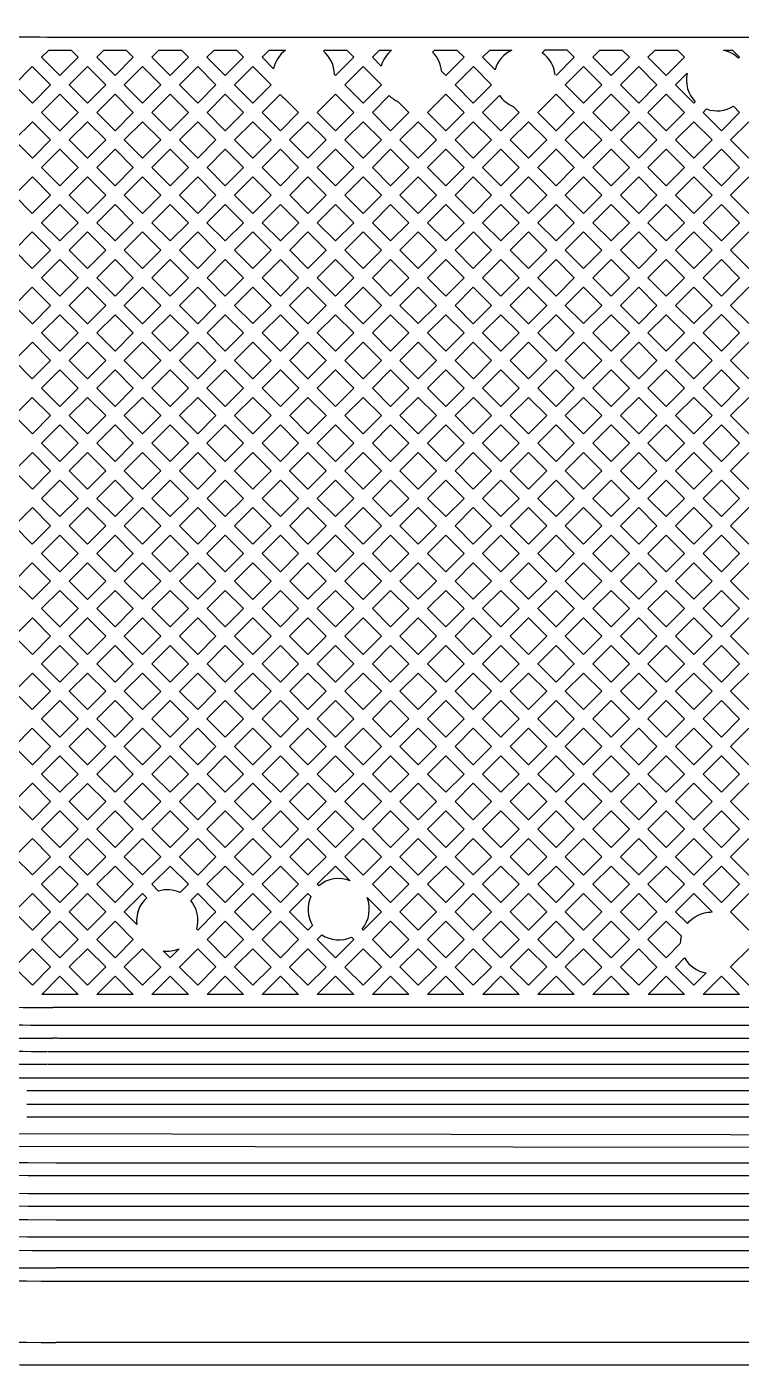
# Model space of a CAD drawing. Extents: x 3103 to 3424, y -52 to 175.
# Drawn here: x 3167.54 to 3171.69, y 34.21 to 41.97 of the extents above; entities that cross this region are included whole.
import ezdxf

# ---------------------------------------------------------------- set-up
doc = ezdxf.new("R2010")
doc.units = 0
doc.layers.add('gbr-dxf_layer0', color=7, linetype='Continuous')

msp = doc.modelspace()

# ---------------------------------------------------------------- linework, layer by layer
at = {"layer": 'gbr-dxf_layer0'}
for p, q in [((3168.9762, 41.7311), (3168.9093, 41.7981)), ((3169.6003, 41.7463), (3169.5486, 41.7981)), ((3171.3069, 41.6382), (3171.3752, 41.7065)), ((3168.1832, 36.7695), (3168.1099, 36.8428)), ((3167.842, 36.3636), (3167.6315, 36.3643)), ((3168.1618, 36.3636), (3167.9505, 36.3636)), ((3168.4813, 36.3636), (3168.2703, 36.3636)), ((3168.8011, 36.3636), (3168.5899, 36.3636)), ((3169.1206, 36.3636), (3168.9096, 36.3636)), ((3169.4404, 36.3636), (3169.2294, 36.3636)), ((3169.7602, 36.3636), (3169.549, 36.3636)), ((3170.0797, 36.3636), (3169.8687, 36.3636)), ((3170.3995, 36.3636), (3170.1885, 36.3636)), ((3170.7193, 36.3636), (3170.5081, 36.3636)), ((3171.0389, 36.3636), (3170.8278, 36.3636)), ((3171.3586, 36.3636), (3171.1476, 36.3636)), ((3171.6784, 36.3636), (3171.4672, 36.3636)), ((3172.2119, 36.1093), (3167.728, 36.1093)), ((3167.6689, 36.0331), (3173.0234, 36.0331)), ((3173.0234, 35.9569), (3167.6647, 35.9569)), ((3173.2139, 35.8045), (3167.5444, 35.8045)), ((3173.2141, 35.6521), (3167.5443, 35.6521)), ((3173.2456, 35.4741), (3166.7638, 35.4822))]:
    msp.add_line(p, q, dxfattribs=at)
at = {"layer": 'gbr-dxf_layer0', "linetype": 'Continuous'}
for points in [[(3167.6651, 41.9155), (3167.7482, 41.9153), (3173.2145, 41.9153), (3173.3128, 41.9155)], [(3168.9093, 41.7981), (3168.9503, 41.8391), (3169.044, 41.8391)], [(3169.5486, 41.7981), (3169.5896, 41.8391), (3169.6596, 41.8391)], [(3170.1881, 41.7981), (3170.2292, 41.8391), (3170.3573, 41.8391)], [(3170.6137, 41.692), (3170.7197, 41.7981), (3170.6787, 41.8391), (3170.5487, 41.8391), (3170.5335, 41.8239)], [(3169.2289, 37.0026), (3169.3348, 37.1085), (3169.4206, 37.0227)], [(3169.5179, 36.9254), (3169.6007, 36.8426), (3169.4948, 36.7368), (3169.4887, 36.7429)], [(3171.5176, 36.8413), (3171.5189, 36.8426), (3171.4129, 36.9487), (3171.307, 36.8428)], [(3171.1471, 36.6829), (3171.2531, 36.5769), (3171.3366, 36.6603)], [(3168.428, 36.6291), (3168.3758, 36.5769), (3168.3358, 36.6169)], [(3167.6315, 36.3643), (3167.7364, 36.4692), (3167.842, 36.3636)], [(3167.9505, 36.3636), (3168.0562, 36.4692), (3168.1618, 36.3636)], [(3168.2703, 36.3636), (3168.3758, 36.4691), (3168.4813, 36.3636)], [(3168.5899, 36.3636), (3168.6955, 36.4692), (3168.8011, 36.3636)], [(3168.9096, 36.3636), (3169.0151, 36.4691), (3169.1206, 36.3636)], [(3169.2294, 36.3636), (3169.3349, 36.4691), (3169.4404, 36.3636)], [(3169.549, 36.3636), (3169.6546, 36.4692), (3169.7602, 36.3636)], [(3169.8687, 36.3636), (3169.9742, 36.4691), (3170.0797, 36.3636)], [(3170.1885, 36.3636), (3170.294, 36.4691), (3170.3995, 36.3636)], [(3170.5081, 36.3636), (3170.6137, 36.4692), (3170.7193, 36.3636)], [(3170.8278, 36.3636), (3170.9333, 36.4691), (3171.0389, 36.3636)], [(3171.1476, 36.3636), (3171.2531, 36.4691), (3171.3586, 36.3636)], [(3171.4672, 36.3636), (3171.5728, 36.4692), (3171.6784, 36.3636)]]:
    msp.add_lwpolyline(points, dxfattribs=at)
for points in [[(3167.6304, 41.7981), (3167.6716, 41.8393), (3167.8014, 41.8391), (3167.8424, 41.7981), (3167.7364, 41.692)], [(3167.9501, 41.7981), (3167.9912, 41.8391), (3168.1212, 41.8391), (3168.1622, 41.7981), (3168.0562, 41.692)], [(3168.2699, 41.7981), (3168.311, 41.8391), (3168.4407, 41.8391), (3168.4817, 41.7981), (3168.3758, 41.6922)], [(3168.5895, 41.7981), (3168.6305, 41.8391), (3168.7605, 41.8391), (3168.8015, 41.7981), (3168.6955, 41.692)], [(3170.8275, 41.7981), (3170.8685, 41.8391), (3170.9982, 41.8391), (3171.0394, 41.7979), (3170.9335, 41.692)], [(3171.1471, 41.7979), (3171.1883, 41.8391), (3171.318, 41.8391), (3171.359, 41.7981), (3171.253, 41.692)], [(3167.4706, 41.6383), (3167.5765, 41.7442), (3167.6825, 41.6382), (3167.5766, 41.5323)], [(3167.7903, 41.6382), (3167.8963, 41.7442), (3168.0023, 41.6382), (3167.8963, 41.5322)], [(3168.11, 41.6382), (3168.2161, 41.7442), (3168.3219, 41.6383), (3168.2159, 41.5323)], [(3168.4297, 41.6383), (3168.5356, 41.7442), (3168.6416, 41.6382), (3168.5357, 41.5323)], [(3168.7494, 41.6382), (3168.8554, 41.7442), (3168.9614, 41.6382), (3168.8554, 41.5322)], [(3169.3888, 41.6383), (3169.4947, 41.7442), (3169.6007, 41.6382), (3169.4948, 41.5323)], [(3170.0282, 41.6382), (3170.1343, 41.7442), (3170.2401, 41.6383), (3170.1341, 41.5323)], [(3170.6676, 41.6382), (3170.7736, 41.7442), (3170.8796, 41.6382), (3170.7736, 41.5322)], [(3170.9873, 41.6382), (3171.0932, 41.7441), (3171.1991, 41.6382), (3171.0932, 41.5323)], [(3167.6305, 41.4784), (3167.7364, 41.5843), (3167.8424, 41.4783), (3167.7365, 41.3724)], [(3167.9501, 41.4783), (3168.0562, 41.5843), (3168.162, 41.4784), (3168.056, 41.3724)], [(3168.2698, 41.4784), (3168.3758, 41.5844), (3168.4818, 41.4784), (3168.3758, 41.3724)], [(3168.5896, 41.4784), (3168.6955, 41.5843), (3168.8015, 41.4783), (3168.6956, 41.3724)], [(3169.2289, 41.4784), (3169.3349, 41.5844), (3169.4409, 41.4784), (3169.3349, 41.3724)], [(3169.8684, 41.4783), (3169.9744, 41.5843), (3170.0803, 41.4784), (3169.9742, 41.3724)], [(3170.5078, 41.4784), (3170.6137, 41.5843), (3170.7197, 41.4783), (3170.6138, 41.3724)], [(3170.8275, 41.4783), (3170.9335, 41.5843), (3171.0394, 41.4784), (3170.9333, 41.3724)], [(3171.1471, 41.4784), (3171.253, 41.5843), (3171.359, 41.4783), (3171.2531, 41.3724)], [(3167.4706, 41.3185), (3167.5766, 41.4245), (3167.6826, 41.3185), (3167.5766, 41.2125)], [(3167.7904, 41.3185), (3167.8963, 41.4244), (3168.0022, 41.3185), (3167.8963, 41.2126)], [(3168.1099, 41.3185), (3168.2159, 41.4245), (3168.3219, 41.3185), (3168.2159, 41.2125)], [(3168.4297, 41.3185), (3168.5357, 41.4245), (3168.6417, 41.3185), (3168.5357, 41.2125)], [(3168.7495, 41.3185), (3168.8554, 41.4244), (3168.9613, 41.3185), (3168.8554, 41.2126)], [(3169.069, 41.3185), (3169.175, 41.4245), (3169.281, 41.3185), (3169.175, 41.2125)], [(3169.3888, 41.3185), (3169.4948, 41.4245), (3169.6008, 41.3185), (3169.4948, 41.2125)], [(3169.7086, 41.3185), (3169.8145, 41.4244), (3169.9204, 41.3185), (3169.8145, 41.2126)], [(3170.0281, 41.3185), (3170.1341, 41.4245), (3170.2401, 41.3185), (3170.1341, 41.2125)], [(3170.3479, 41.3185), (3170.4539, 41.4245), (3170.5599, 41.3185), (3170.4539, 41.2125)], [(3170.6677, 41.3185), (3170.7736, 41.4244), (3170.8795, 41.3185), (3170.7736, 41.2126)], [(3170.9872, 41.3185), (3171.0932, 41.4245), (3171.1992, 41.3185), (3171.0932, 41.2125)], [(3171.307, 41.3185), (3171.4129, 41.4244), (3171.5189, 41.3184), (3171.413, 41.2125)], [(3171.6267, 41.3184), (3171.7327, 41.4244), (3171.8386, 41.3185), (3171.7326, 41.2125)], [(3167.6305, 41.1586), (3167.7365, 41.2646), (3167.8424, 41.1587), (3167.7364, 41.0527)], [(3167.9501, 41.1587), (3168.056, 41.2646), (3168.162, 41.1586), (3168.0562, 41.0527)], [(3168.2698, 41.1586), (3168.3758, 41.2646), (3168.4818, 41.1586), (3168.3758, 41.0526)], [(3168.5896, 41.1586), (3168.6956, 41.2646), (3168.8015, 41.1587), (3168.6955, 41.0527)], [(3168.9092, 41.1587), (3169.0151, 41.2646), (3169.1212, 41.1586), (3169.0153, 41.0527)], [(3169.2289, 41.1586), (3169.3349, 41.2646), (3169.4409, 41.1586), (3169.3349, 41.0526)], [(3169.5487, 41.1586), (3169.6547, 41.2646), (3169.7606, 41.1587), (3169.6546, 41.0527)], [(3169.8684, 41.1587), (3169.9742, 41.2646), (3170.0803, 41.1586), (3169.9744, 41.0527)], [(3170.188, 41.1586), (3170.294, 41.2646), (3170.4, 41.1586), (3170.294, 41.0526)], [(3170.5078, 41.1586), (3170.6138, 41.2646), (3170.7197, 41.1587), (3170.6137, 41.0527)], [(3170.8275, 41.1587), (3170.9333, 41.2646), (3171.0394, 41.1586), (3170.9335, 41.0527)], [(3171.1471, 41.1586), (3171.2531, 41.2646), (3171.3591, 41.1586), (3171.2531, 41.0526)], [(3171.4669, 41.1586), (3171.5728, 41.2645), (3171.6787, 41.1586), (3171.5728, 41.0527)], [(3167.4706, 40.9987), (3167.5766, 41.1047), (3167.6825, 40.9989), (3167.5765, 40.8928)], [(3167.7903, 40.9989), (3167.8963, 41.1049), (3168.0023, 40.9988), (3167.8963, 40.8928)], [(3168.11, 40.9988), (3168.2159, 41.1047), (3168.3219, 40.9987), (3168.2161, 40.8928)], [(3168.4297, 40.9987), (3168.5357, 41.1047), (3168.6416, 40.9988), (3168.5356, 40.8928)], [(3168.7494, 40.9988), (3168.8554, 41.1049), (3168.9614, 40.9988), (3168.8554, 40.8928)], [(3169.0691, 40.9988), (3169.175, 41.1047), (3169.281, 40.9987), (3169.1752, 40.8928)], [(3169.3888, 40.9987), (3169.4948, 41.1047), (3169.6007, 40.9989), (3169.4947, 40.8928)], [(3169.7085, 40.9988), (3169.8145, 41.1049), (3169.9205, 40.9988), (3169.8145, 40.8928)], [(3170.0282, 40.9988), (3170.1341, 41.1047), (3170.2401, 40.9987), (3170.1343, 40.8928)], [(3170.3479, 40.9987), (3170.4539, 41.1047), (3170.5598, 40.9988), (3170.4538, 40.8928)], [(3170.6676, 40.9988), (3170.7736, 41.1049), (3170.8796, 40.9989), (3170.7736, 40.8928)], [(3170.9874, 40.9989), (3171.0932, 41.1047), (3171.1992, 40.9987), (3171.0934, 40.8928)], [(3171.307, 40.9987), (3171.413, 41.1047), (3171.5189, 40.9988), (3171.4129, 40.8928)], [(3171.6267, 40.9988), (3171.7326, 41.1047), (3171.8386, 40.9987), (3171.7327, 40.8928)], [(3167.6304, 40.839), (3167.7364, 40.945), (3167.8424, 40.839), (3167.7364, 40.7329)], [(3167.9501, 40.839), (3168.0562, 40.945), (3168.1622, 40.839), (3168.0562, 40.7329)], [(3168.2699, 40.839), (3168.3758, 40.9448), (3168.4817, 40.839), (3168.3758, 40.7331)], [(3168.5895, 40.839), (3168.6955, 40.945), (3168.8015, 40.839), (3168.6955, 40.7329)], [(3168.9092, 40.839), (3169.0153, 40.945), (3169.1213, 40.839), (3169.0153, 40.7329)], [(3169.229, 40.839), (3169.3349, 40.9448), (3169.4408, 40.839), (3169.3349, 40.7331)], [(3169.5486, 40.839), (3169.6546, 40.945), (3169.7606, 40.839), (3169.6546, 40.7329)], [(3169.8684, 40.839), (3169.9744, 40.945), (3170.0804, 40.839), (3169.9744, 40.7329)], [(3170.1881, 40.839), (3170.294, 40.9448), (3170.3999, 40.839), (3170.294, 40.7331)], [(3170.5077, 40.839), (3170.6137, 40.945), (3170.7197, 40.839), (3170.6137, 40.7329)], [(3170.8275, 40.839), (3170.9335, 40.945), (3171.0395, 40.839), (3170.9335, 40.7329)], [(3171.1472, 40.839), (3171.2531, 40.9448), (3171.359, 40.839), (3171.2531, 40.7331)], [(3171.4668, 40.839), (3171.5728, 40.945), (3171.6788, 40.839), (3171.5728, 40.7329)], [(3167.4705, 40.6791), (3167.5765, 40.7851), (3167.6825, 40.6791), (3167.5765, 40.5731)], [(3167.7903, 40.6791), (3167.8963, 40.7851), (3168.0023, 40.6791), (3167.8963, 40.5731)], [(3168.11, 40.6791), (3168.2161, 40.7851), (3168.3219, 40.6792), (3168.2159, 40.5732)], [(3168.4297, 40.6792), (3168.5356, 40.7851), (3168.6416, 40.6791), (3168.5357, 40.5732)], [(3168.7494, 40.6791), (3168.8554, 40.7851), (3168.9614, 40.6791), (3168.8554, 40.573)], [(3169.0691, 40.6791), (3169.1752, 40.7851), (3169.281, 40.6792), (3169.175, 40.5732)], [(3169.3888, 40.6792), (3169.4947, 40.7851), (3169.6007, 40.6791), (3169.4948, 40.5732)], [(3169.7085, 40.6791), (3169.8145, 40.7851), (3169.9205, 40.6791), (3169.8145, 40.5731)], [(3170.0282, 40.6791), (3170.1343, 40.7851), (3170.2401, 40.6792), (3170.1341, 40.5732)], [(3170.3479, 40.6792), (3170.4538, 40.7851), (3170.5598, 40.6791), (3170.4539, 40.5732)], [(3170.6676, 40.6791), (3170.7736, 40.7851), (3170.8796, 40.6791), (3170.7736, 40.5731)], [(3170.9874, 40.6791), (3171.0934, 40.7851), (3171.1993, 40.6792), (3171.0932, 40.5732)], [(3171.307, 40.6792), (3171.4129, 40.7851), (3171.5189, 40.6791), (3171.413, 40.5732)], [(3171.6267, 40.6791), (3171.7327, 40.7851), (3171.8386, 40.6792), (3171.7326, 40.5732)], [(3167.6304, 40.5192), (3167.7364, 40.6252), (3167.8424, 40.5192), (3167.7364, 40.4132)], [(3167.9501, 40.5192), (3168.0562, 40.6252), (3168.162, 40.5193), (3168.056, 40.4133)], [(3168.2698, 40.5193), (3168.3758, 40.6253), (3168.4818, 40.5193), (3168.3758, 40.4133)], [(3168.5896, 40.5193), (3168.6955, 40.6252), (3168.8015, 40.5192), (3168.6956, 40.4133)], [(3168.9092, 40.5192), (3169.0153, 40.6252), (3169.1212, 40.5193), (3169.0151, 40.4133)], [(3169.2289, 40.5193), (3169.3349, 40.6253), (3169.4409, 40.5193), (3169.3349, 40.4133)], [(3169.5487, 40.5193), (3169.6546, 40.6252), (3169.7606, 40.5192), (3169.6547, 40.4133)], [(3169.8684, 40.5192), (3169.9744, 40.6252), (3170.0803, 40.5193), (3169.9742, 40.4133)], [(3170.188, 40.5193), (3170.294, 40.6253), (3170.4, 40.5193), (3170.294, 40.4133)], [(3170.5078, 40.5193), (3170.6137, 40.6252), (3170.7197, 40.5192), (3170.6138, 40.4133)], [(3170.8275, 40.5192), (3170.9335, 40.6252), (3171.0394, 40.5193), (3170.9333, 40.4133)], [(3171.1471, 40.5193), (3171.2531, 40.6253), (3171.3591, 40.5193), (3171.2531, 40.4133)], [(3171.4669, 40.5193), (3171.5728, 40.6252), (3171.6787, 40.5193), (3171.5728, 40.4134)], [(3167.4706, 40.3594), (3167.5765, 40.4653), (3167.6825, 40.3593), (3167.5766, 40.2534)], [(3167.7903, 40.3593), (3167.8963, 40.4653), (3168.0022, 40.3594), (3167.8962, 40.2534)], [(3168.1099, 40.3594), (3168.2159, 40.4654), (3168.3219, 40.3594), (3168.2159, 40.2534)], [(3168.4297, 40.3594), (3168.5357, 40.4654), (3168.6417, 40.3594), (3168.5357, 40.2534)], [(3168.7495, 40.3594), (3168.8554, 40.4653), (3168.9613, 40.3594), (3168.8554, 40.2535)], [(3169.069, 40.3594), (3169.175, 40.4654), (3169.281, 40.3594), (3169.175, 40.2534)], [(3169.3888, 40.3594), (3169.4948, 40.4654), (3169.6008, 40.3594), (3169.4948, 40.2534)], [(3169.7086, 40.3594), (3169.8145, 40.4653), (3169.9204, 40.3594), (3169.8145, 40.2535)], [(3170.0281, 40.3594), (3170.1341, 40.4654), (3170.2401, 40.3594), (3170.1341, 40.2534)], [(3170.3479, 40.3594), (3170.4539, 40.4654), (3170.5599, 40.3594), (3170.4539, 40.2534)], [(3170.6677, 40.3594), (3170.7736, 40.4653), (3170.8795, 40.3594), (3170.7736, 40.2535)], [(3170.9872, 40.3594), (3171.0932, 40.4654), (3171.1992, 40.3594), (3171.0932, 40.2534)], [(3171.307, 40.3594), (3171.413, 40.4654), (3171.5189, 40.3595), (3171.4129, 40.2535)], [(3171.6267, 40.3595), (3171.7326, 40.4654), (3171.8386, 40.3594), (3171.7327, 40.2535)], [(3167.6305, 40.1995), (3167.7364, 40.3054), (3167.8423, 40.1995), (3167.7364, 40.0936)], [(3167.9501, 40.1996), (3168.056, 40.3055), (3168.162, 40.1995), (3168.0561, 40.0935)], [(3168.2698, 40.1995), (3168.3758, 40.3055), (3168.4818, 40.1995), (3168.3758, 40.0935)], [(3168.5896, 40.1995), (3168.6956, 40.3055), (3168.8015, 40.1996), (3168.6955, 40.0936)], [(3168.9092, 40.1996), (3169.0151, 40.3055), (3169.1212, 40.1995), (3169.0153, 40.0936)], [(3169.2289, 40.1995), (3169.3349, 40.3055), (3169.4409, 40.1995), (3169.3349, 40.0935)], [(3169.5487, 40.1995), (3169.6547, 40.3055), (3169.7606, 40.1996), (3169.6546, 40.0936)], [(3169.8684, 40.1996), (3169.9742, 40.3055), (3170.0803, 40.1995), (3169.9744, 40.0936)], [(3170.188, 40.1995), (3170.294, 40.3055), (3170.4, 40.1995), (3170.294, 40.0935)], [(3170.5078, 40.1995), (3170.6138, 40.3055), (3170.7197, 40.1996), (3170.6137, 40.0936)], [(3170.8275, 40.1996), (3170.9333, 40.3055), (3171.0394, 40.1995), (3170.9335, 40.0936)], [(3171.1471, 40.1995), (3171.2531, 40.3055), (3171.359, 40.1996), (3171.253, 40.0936)], [(3171.4668, 40.1996), (3171.5728, 40.3057), (3171.6788, 40.1996), (3171.5728, 40.0936)], [(3167.4706, 40.0396), (3167.5766, 40.1456), (3167.6825, 40.0397), (3167.5765, 39.9337)], [(3167.7903, 40.0397), (3167.8962, 40.1457), (3168.0022, 40.0397), (3167.8963, 39.9337)], [(3168.11, 40.0397), (3168.2159, 40.1456), (3168.3219, 40.0396), (3168.216, 39.9337)], [(3168.4297, 40.0396), (3168.5357, 40.1456), (3168.6416, 40.0397), (3168.5356, 39.9337)], [(3168.7494, 40.0397), (3168.8554, 40.1458), (3168.9614, 40.0397), (3168.8554, 39.9337)], [(3169.0691, 40.0397), (3169.175, 40.1456), (3169.281, 40.0396), (3169.1752, 39.9337)], [(3169.3888, 40.0396), (3169.4948, 40.1456), (3169.6007, 40.0397), (3169.4947, 39.9337)], [(3169.7085, 40.0397), (3169.8145, 40.1458), (3169.9205, 40.0397), (3169.8145, 39.9337)], [(3170.0282, 40.0397), (3170.1341, 40.1456), (3170.2401, 40.0396), (3170.1343, 39.9337)], [(3170.3479, 40.0396), (3170.4539, 40.1456), (3170.5598, 40.0397), (3170.4538, 39.9337)], [(3170.6676, 40.0397), (3170.7736, 40.1458), (3170.8796, 40.0397), (3170.7736, 39.9337)], [(3170.9873, 40.0397), (3171.0932, 40.1456), (3171.1991, 40.0397), (3171.0932, 39.9339)], [(3171.3069, 40.0397), (3171.4129, 40.1458), (3171.5189, 40.0397), (3171.4129, 39.9337)], [(3171.6267, 40.0397), (3171.7327, 40.1458), (3171.8387, 40.0397), (3171.7327, 39.9337)], [(3167.6304, 39.8799), (3167.7364, 39.9859), (3167.8424, 39.8799), (3167.7364, 39.7738)], [(3167.9501, 39.8799), (3168.0561, 39.9858), (3168.1621, 39.8798), (3168.0562, 39.7738)], [(3168.2699, 39.8798), (3168.3758, 39.9857), (3168.4817, 39.8799), (3168.3757, 39.7739)], [(3168.5895, 39.8799), (3168.6955, 39.9859), (3168.8015, 39.8799), (3168.6955, 39.7738)], [(3168.9092, 39.8799), (3169.0153, 39.9859), (3169.1213, 39.8799), (3169.0153, 39.7738)], [(3169.229, 39.8799), (3169.3349, 39.9857), (3169.4408, 39.8799), (3169.3349, 39.774)], [(3169.5486, 39.8799), (3169.6546, 39.9859), (3169.7606, 39.8799), (3169.6546, 39.7738)], [(3169.8684, 39.8799), (3169.9744, 39.9859), (3170.0804, 39.8799), (3169.9744, 39.7738)], [(3170.1881, 39.8799), (3170.294, 39.9857), (3170.3999, 39.8799), (3170.294, 39.774)], [(3170.5077, 39.8799), (3170.6137, 39.9859), (3170.7197, 39.8799), (3170.6137, 39.7738)], [(3170.8275, 39.8799), (3170.9335, 39.9859), (3171.0394, 39.88), (3170.9333, 39.774)], [(3171.1471, 39.88), (3171.253, 39.9859), (3171.359, 39.8799), (3171.2531, 39.774)], [(3171.4668, 39.8799), (3171.5728, 39.9859), (3171.6788, 39.8799), (3171.5728, 39.7738)], [(3167.4706, 39.7201), (3167.5765, 39.826), (3167.6825, 39.72), (3167.5766, 39.6141)], [(3167.7903, 39.72), (3167.8963, 39.826), (3168.0023, 39.72), (3167.8963, 39.6139)], [(3168.11, 39.72), (3168.216, 39.8259), (3168.3219, 39.72), (3168.2159, 39.6141)], [(3168.4296, 39.72), (3168.5356, 39.826), (3168.6416, 39.72), (3168.5356, 39.614)], [(3168.7494, 39.72), (3168.8554, 39.826), (3168.9614, 39.72), (3168.8554, 39.6139)], [(3169.0691, 39.72), (3169.1752, 39.826), (3169.281, 39.7201), (3169.175, 39.6141)], [(3169.3888, 39.7201), (3169.4947, 39.826), (3169.6007, 39.72), (3169.4948, 39.6141)], [(3169.7085, 39.72), (3169.8145, 39.826), (3169.9205, 39.72), (3169.8145, 39.6139)], [(3170.0282, 39.72), (3170.1343, 39.826), (3170.2401, 39.7201), (3170.1341, 39.6141)], [(3170.3479, 39.7201), (3170.4538, 39.826), (3170.5598, 39.72), (3170.4539, 39.6141)], [(3170.6676, 39.72), (3170.7736, 39.826), (3170.8795, 39.7201), (3170.7735, 39.6141)], [(3170.9872, 39.7201), (3171.0932, 39.8261), (3171.1992, 39.7201), (3171.0932, 39.6141)], [(3171.307, 39.7201), (3171.4129, 39.826), (3171.5189, 39.72), (3171.413, 39.6141)], [(3171.6267, 39.72), (3171.7327, 39.826), (3171.8386, 39.72), (3171.7326, 39.614)], [(3167.6305, 39.5602), (3167.7364, 39.6661), (3167.8424, 39.5601), (3167.7365, 39.4542)], [(3167.9501, 39.5601), (3168.0562, 39.6661), (3168.162, 39.5602), (3168.056, 39.4542)], [(3168.2698, 39.5602), (3168.3757, 39.6661), (3168.4818, 39.5601), (3168.3758, 39.4542)], [(3168.5895, 39.5601), (3168.6955, 39.6661), (3168.8015, 39.5601), (3168.6955, 39.4541)], [(3168.9092, 39.5601), (3169.0153, 39.6661), (3169.1212, 39.5602), (3169.0151, 39.4542)], [(3169.2289, 39.5602), (3169.3349, 39.6662), (3169.4409, 39.5602), (3169.3349, 39.4542)], [(3169.5487, 39.5602), (3169.6546, 39.6661), (3169.7606, 39.5601), (3169.6547, 39.4542)], [(3169.8684, 39.5601), (3169.9744, 39.6661), (3170.0803, 39.5602), (3169.9742, 39.4542)], [(3170.188, 39.5602), (3170.294, 39.6662), (3170.4, 39.5602), (3170.294, 39.4542)], [(3170.5078, 39.5602), (3170.6137, 39.6661), (3170.7196, 39.5602), (3170.6137, 39.4543)], [(3170.8273, 39.5602), (3170.9333, 39.6662), (3171.0394, 39.5602), (3170.9333, 39.4542)], [(3171.1471, 39.5602), (3171.2531, 39.6662), (3171.3591, 39.5602), (3171.2531, 39.4542)], [(3171.4669, 39.5602), (3171.5728, 39.6661), (3171.6787, 39.5601), (3171.5729, 39.4542)], [(3167.4706, 39.4003), (3167.5766, 39.5063), (3167.6826, 39.4003), (3167.5766, 39.2943)], [(3167.7904, 39.4003), (3167.8963, 39.5062), (3168.0022, 39.4003), (3167.8963, 39.2944)], [(3168.1099, 39.4003), (3168.2159, 39.5063), (3168.3219, 39.4003), (3168.2159, 39.2943)], [(3168.4297, 39.4003), (3168.5356, 39.5062), (3168.6417, 39.4002), (3168.5357, 39.2943)], [(3168.7494, 39.4002), (3168.8554, 39.5062), (3168.9613, 39.4003), (3168.8553, 39.2943)], [(3169.069, 39.4003), (3169.175, 39.5063), (3169.281, 39.4003), (3169.175, 39.2943)], [(3169.3888, 39.4003), (3169.4948, 39.5063), (3169.6008, 39.4003), (3169.4948, 39.2943)], [(3169.7086, 39.4003), (3169.8145, 39.5062), (3169.9204, 39.4003), (3169.8145, 39.2944)], [(3170.0281, 39.4003), (3170.1341, 39.5063), (3170.2401, 39.4003), (3170.1341, 39.2943)], [(3170.3479, 39.4003), (3170.4539, 39.5063), (3170.5598, 39.4004), (3170.4538, 39.2944)], [(3170.6676, 39.4004), (3170.7735, 39.5063), (3170.8795, 39.4003), (3170.7736, 39.2944)], [(3170.9872, 39.4003), (3171.0932, 39.5063), (3171.1993, 39.4003), (3171.0932, 39.2943)], [(3171.307, 39.4003), (3171.413, 39.5063), (3171.519, 39.4004), (3171.413, 39.2943)], [(3171.6267, 39.4004), (3171.7326, 39.5062), (3171.8386, 39.4003), (3171.7327, 39.2944)], [(3167.6305, 39.2404), (3167.7365, 39.3464), (3167.8424, 39.2405), (3167.7364, 39.1345)], [(3167.9501, 39.2405), (3168.056, 39.3464), (3168.162, 39.2404), (3168.0562, 39.1345)], [(3168.2698, 39.2404), (3168.3758, 39.3464), (3168.4818, 39.2404), (3168.3758, 39.1344)], [(3168.5896, 39.2404), (3168.6955, 39.3463), (3168.8014, 39.2405), (3168.6955, 39.1345)], [(3168.9092, 39.2405), (3169.0151, 39.3464), (3169.1211, 39.2404), (3169.0152, 39.1345)], [(3169.2289, 39.2404), (3169.3349, 39.3464), (3169.4409, 39.2404), (3169.3349, 39.1344)], [(3169.5487, 39.2404), (3169.6547, 39.3464), (3169.7606, 39.2405), (3169.6546, 39.1345)], [(3169.8684, 39.2405), (3169.9742, 39.3464), (3170.0803, 39.2404), (3169.9744, 39.1345)], [(3170.188, 39.2404), (3170.294, 39.3464), (3170.3999, 39.2405), (3170.2939, 39.1345)], [(3170.5077, 39.2405), (3170.6137, 39.3465), (3170.7197, 39.2405), (3170.6137, 39.1345)], [(3170.8275, 39.2405), (3170.9333, 39.3464), (3171.0394, 39.2404), (3170.9335, 39.1345)], [(3171.1471, 39.2404), (3171.2531, 39.3464), (3171.3591, 39.2405), (3171.2531, 39.1345)], [(3171.4668, 39.2405), (3171.5729, 39.3465), (3171.6788, 39.2405), (3171.5728, 39.1345)], [(3167.4706, 39.0805), (3167.5766, 39.1865), (3167.6825, 39.0806), (3167.5765, 38.9746)], [(3167.7903, 39.0806), (3167.8963, 39.1867), (3168.0023, 39.0806), (3167.8963, 38.9746)], [(3168.11, 39.0806), (3168.2159, 39.1865), (3168.3219, 39.0805), (3168.2161, 38.9746)], [(3168.4297, 39.0805), (3168.5357, 39.1865), (3168.6416, 39.0806), (3168.5356, 38.9746)], [(3168.7494, 39.0806), (3168.8553, 39.1866), (3168.9613, 39.0806), (3168.8554, 38.9746)], [(3169.0691, 39.0806), (3169.175, 39.1865), (3169.281, 39.0805), (3169.1751, 38.9746)], [(3169.3888, 39.0805), (3169.4948, 39.1865), (3169.6007, 39.0806), (3169.4947, 38.9746)], [(3169.7085, 39.0806), (3169.8145, 39.1867), (3169.9205, 39.0806), (3169.8145, 38.9746)], [(3170.0282, 39.0806), (3170.1341, 39.1865), (3170.24, 39.0806), (3170.1341, 38.9748)], [(3170.3478, 39.0806), (3170.4538, 39.1867), (3170.5598, 39.0806), (3170.4538, 38.9746)], [(3170.6676, 39.0806), (3170.7736, 39.1867), (3170.8796, 39.0806), (3170.7736, 38.9746)], [(3170.9874, 39.0806), (3171.0932, 39.1865), (3171.1992, 39.0806), (3171.0933, 38.9747)], [(3171.3069, 39.0806), (3171.413, 39.1866), (3171.5189, 39.0806), (3171.4129, 38.9746)], [(3171.6267, 39.0806), (3171.7327, 39.1867), (3171.8387, 39.0806), (3171.7327, 38.9746)], [(3167.6304, 38.9207), (3167.7364, 39.0268), (3167.8424, 38.9207), (3167.7364, 38.8147)], [(3167.9501, 38.9207), (3168.0562, 39.0268), (3168.1622, 38.9207), (3168.0562, 38.8147)], [(3168.2699, 38.9207), (3168.3758, 39.0266), (3168.4817, 38.9207), (3168.3758, 38.8149)], [(3168.5895, 38.9207), (3168.6955, 39.0268), (3168.8015, 38.9207), (3168.6955, 38.8147)], [(3168.9092, 38.9207), (3169.0152, 39.0267), (3169.1212, 38.9207), (3169.0153, 38.8147)], [(3169.229, 38.9207), (3169.3349, 39.0266), (3169.4408, 38.9207), (3169.3349, 38.8148)], [(3169.5486, 38.9207), (3169.6546, 39.0268), (3169.7606, 38.9207), (3169.6546, 38.8147)], [(3169.8684, 38.9207), (3169.9744, 39.0268), (3170.0803, 38.9209), (3169.9742, 38.8149)], [(3170.188, 38.9209), (3170.2939, 39.0268), (3170.3999, 38.9207), (3170.294, 38.8149)], [(3170.5077, 38.9207), (3170.6137, 39.0268), (3170.7197, 38.9207), (3170.6137, 38.8147)], [(3170.8275, 38.9207), (3170.9335, 39.0268), (3171.0394, 38.9208), (3170.9334, 38.8148)], [(3171.1472, 38.9208), (3171.2531, 39.0267), (3171.359, 38.9207), (3171.2531, 38.8149)], [(3171.4668, 38.9207), (3171.5728, 39.0268), (3171.6788, 38.9207), (3171.5728, 38.8147)], [(3167.4706, 38.761), (3167.5765, 38.8669), (3167.6825, 38.7609), (3167.5766, 38.655)], [(3167.7903, 38.7609), (3167.8963, 38.8669), (3168.0023, 38.7609), (3167.8963, 38.6548)], [(3168.11, 38.7609), (3168.2161, 38.8669), (3168.3219, 38.761), (3168.2159, 38.655)], [(3168.4297, 38.761), (3168.5356, 38.8669), (3168.6416, 38.7609), (3168.5357, 38.655)], [(3168.7494, 38.7609), (3168.8554, 38.8669), (3168.9614, 38.7609), (3168.8554, 38.6548)], [(3169.0691, 38.7609), (3169.1751, 38.8668), (3169.281, 38.7609), (3169.175, 38.655)], [(3169.3887, 38.7609), (3169.4947, 38.8669), (3169.6007, 38.7609), (3169.4948, 38.6549)], [(3169.7085, 38.7609), (3169.8145, 38.8669), (3169.9204, 38.761), (3169.8143, 38.655)], [(3170.0281, 38.761), (3170.1341, 38.867), (3170.2401, 38.761), (3170.1341, 38.655)], [(3170.3479, 38.761), (3170.4538, 38.8669), (3170.5598, 38.7609), (3170.4539, 38.655)], [(3170.6676, 38.7609), (3170.7736, 38.8669), (3170.8795, 38.7609), (3170.7735, 38.6549)], [(3170.9873, 38.7609), (3171.0933, 38.8669), (3171.1992, 38.761), (3171.0932, 38.655)], [(3171.307, 38.761), (3171.4129, 38.8669), (3171.5189, 38.7609), (3171.413, 38.655)], [(3171.6267, 38.7609), (3171.7327, 38.8669), (3171.8386, 38.7609), (3171.7326, 38.6549)], [(3167.6305, 38.6011), (3167.7364, 38.707), (3167.8424, 38.601), (3167.7365, 38.4951)], [(3167.9501, 38.601), (3168.0562, 38.707), (3168.162, 38.6011), (3168.056, 38.4951)], [(3168.2698, 38.6011), (3168.3758, 38.7071), (3168.4818, 38.6011), (3168.3758, 38.4951)], [(3168.5896, 38.6011), (3168.6955, 38.707), (3168.8015, 38.601), (3168.6956, 38.4951)], [(3168.9092, 38.601), (3169.0153, 38.707), (3169.1212, 38.6011), (3169.0151, 38.4951)], [(3169.2289, 38.6011), (3169.3349, 38.707), (3169.4409, 38.601), (3169.3349, 38.4951)], [(3169.5486, 38.601), (3169.6546, 38.707), (3169.7605, 38.6011), (3169.6545, 38.4952)], [(3169.8682, 38.6011), (3169.9742, 38.7071), (3170.0803, 38.6011), (3169.9742, 38.4951)], [(3170.188, 38.6011), (3170.294, 38.7071), (3170.4, 38.6011), (3170.294, 38.4951)], [(3170.5078, 38.6011), (3170.6137, 38.707), (3170.7196, 38.601), (3170.6137, 38.4952)], [(3170.8274, 38.601), (3170.9334, 38.707), (3171.0394, 38.6011), (3170.9333, 38.4951)], [(3171.1471, 38.6011), (3171.2531, 38.7071), (3171.3591, 38.6011), (3171.2531, 38.4951)], [(3171.4669, 38.6011), (3171.5728, 38.707), (3171.6787, 38.601), (3171.5728, 38.4952)], [(3167.4706, 38.4412), (3167.5766, 38.5472), (3167.6826, 38.4412), (3167.5766, 38.3352)], [(3167.7904, 38.4412), (3167.8963, 38.5471), (3168.0022, 38.4412), (3167.8963, 38.3353)], [(3168.1099, 38.4412), (3168.2159, 38.5472), (3168.3219, 38.4412), (3168.2159, 38.3352)], [(3168.4297, 38.4412), (3168.5357, 38.5472), (3168.6417, 38.4412), (3168.5357, 38.3352)], [(3168.7495, 38.4412), (3168.8554, 38.5471), (3168.9613, 38.4412), (3168.8554, 38.3353)], [(3169.069, 38.4412), (3169.175, 38.5472), (3169.281, 38.4412), (3169.175, 38.3352)], [(3169.3888, 38.4412), (3169.4948, 38.5472), (3169.6007, 38.4413), (3169.4947, 38.3353)], [(3169.7084, 38.4413), (3169.8143, 38.5472), (3169.9204, 38.4412), (3169.8144, 38.3353)], [(3170.0281, 38.4412), (3170.1341, 38.5472), (3170.2401, 38.4412), (3170.1341, 38.3352)], [(3170.3479, 38.4412), (3170.4539, 38.5472), (3170.5599, 38.4413), (3170.4538, 38.3353)], [(3170.6676, 38.4413), (3170.7735, 38.5472), (3170.8795, 38.4412), (3170.7736, 38.3353)], [(3170.9872, 38.4412), (3171.0932, 38.5472), (3171.1992, 38.4412), (3171.0932, 38.3352)], [(3171.307, 38.4412), (3171.413, 38.5472), (3171.519, 38.4413), (3171.4129, 38.3353)], [(3171.6267, 38.4413), (3171.7326, 38.5472), (3171.8386, 38.4412), (3171.7327, 38.3353)], [(3167.6305, 38.2813), (3167.7365, 38.3873), (3167.8424, 38.2814), (3167.7364, 38.1754)], [(3167.9501, 38.2814), (3168.056, 38.3873), (3168.162, 38.2813), (3168.0562, 38.1754)], [(3168.2698, 38.2813), (3168.3758, 38.3873), (3168.4818, 38.2813), (3168.3758, 38.1753)], [(3168.5896, 38.2813), (3168.6956, 38.3873), (3168.8015, 38.2814), (3168.6955, 38.1754)], [(3168.9092, 38.2814), (3169.0151, 38.3873), (3169.1212, 38.2813), (3169.0153, 38.1754)], [(3169.2289, 38.2813), (3169.3349, 38.3873), (3169.4408, 38.2814), (3169.3348, 38.1754)], [(3169.5486, 38.2814), (3169.6545, 38.3874), (3169.7605, 38.2814), (3169.6546, 38.1754)], [(3169.8683, 38.2814), (3169.9742, 38.3873), (3170.0803, 38.2813), (3169.9743, 38.1754)], [(3170.188, 38.2813), (3170.294, 38.3873), (3170.4, 38.2814), (3170.2939, 38.1754)], [(3170.5077, 38.2814), (3170.6137, 38.3874), (3170.7197, 38.2814), (3170.6137, 38.1754)], [(3170.8275, 38.2814), (3170.9333, 38.3873), (3171.0394, 38.2813), (3170.9335, 38.1754)], [(3171.1471, 38.2813), (3171.2531, 38.3873), (3171.3591, 38.2814), (3171.253, 38.1754)], [(3171.4668, 38.2814), (3171.5728, 38.3874), (3171.6788, 38.2814), (3171.5728, 38.1754)], [(3167.4706, 38.1214), (3167.5766, 38.2274), (3167.6825, 38.1215), (3167.5765, 38.0155)], [(3167.7903, 38.1215), (3167.8963, 38.2276), (3168.0023, 38.1215), (3167.8963, 38.0155)], [(3168.11, 38.1215), (3168.2159, 38.2274), (3168.3219, 38.1214), (3168.2161, 38.0155)], [(3168.4297, 38.1214), (3168.5357, 38.2274), (3168.6416, 38.1215), (3168.5356, 38.0155)], [(3168.7494, 38.1215), (3168.8554, 38.2275), (3168.9614, 38.1215), (3168.8554, 38.0155)], [(3169.0691, 38.1215), (3169.175, 38.2274), (3169.2809, 38.1215), (3169.175, 38.0157)], [(3169.3887, 38.1215), (3169.4947, 38.2275), (3169.6007, 38.1215), (3169.4947, 38.0155)], [(3169.7085, 38.1215), (3169.8144, 38.2275), (3169.9204, 38.1215), (3169.8145, 38.0155)], [(3170.0282, 38.1215), (3170.1341, 38.2274), (3170.2401, 38.1215), (3170.1341, 38.0156)], [(3170.3478, 38.1215), (3170.4538, 38.2275), (3170.5598, 38.1215), (3170.4538, 38.0155)], [(3170.6676, 38.1215), (3170.7736, 38.2275), (3170.8796, 38.1215), (3170.7736, 38.0155)], [(3170.9873, 38.1215), (3171.0932, 38.2274), (3171.1992, 38.1215), (3171.0933, 38.0156)], [(3171.3069, 38.1215), (3171.4129, 38.2275), (3171.5189, 38.1215), (3171.4129, 38.0155)], [(3171.6267, 38.1215), (3171.7327, 38.2275), (3171.8387, 38.1215), (3171.7327, 38.0155)], [(3167.6304, 37.9616), (3167.7364, 38.0677), (3167.8424, 37.9616), (3167.7364, 37.8556)], [(3167.9501, 37.9616), (3168.0562, 38.0677), (3168.1622, 37.9616), (3168.0562, 37.8556)], [(3168.2699, 37.9616), (3168.3758, 38.0675), (3168.4817, 37.9616), (3168.3758, 37.8558)], [(3168.5895, 37.9616), (3168.6955, 38.0677), (3168.8015, 37.9616), (3168.6955, 37.8556)], [(3168.9092, 37.9616), (3169.0153, 38.0677), (3169.1212, 37.9618), (3169.0151, 37.8558)], [(3169.2289, 37.9618), (3169.3348, 38.0677), (3169.4408, 37.9616), (3169.3349, 37.8558)], [(3169.5486, 37.9616), (3169.6546, 38.0677), (3169.7606, 37.9616), (3169.6546, 37.8556)], [(3169.8684, 37.9616), (3169.9743, 38.0676), (3170.0802, 37.9617), (3169.9743, 37.8557)], [(3170.188, 37.9617), (3170.2939, 38.0676), (3170.3999, 37.9616), (3170.294, 37.8557)], [(3170.5077, 37.9616), (3170.6137, 38.0677), (3170.7197, 37.9616), (3170.6137, 37.8556)], [(3170.8275, 37.9616), (3170.9335, 38.0677), (3171.0394, 37.9617), (3170.9334, 37.8557)], [(3171.1472, 37.9617), (3171.253, 38.0676), (3171.359, 37.9616), (3171.2531, 37.8558)], [(3171.4668, 37.9616), (3171.5728, 38.0677), (3171.6788, 37.9616), (3171.5728, 37.8556)], [(3167.4706, 37.8018), (3167.5765, 37.9078), (3167.6825, 37.8018), (3167.5766, 37.6958)], [(3167.7903, 37.8018), (3167.8963, 37.9078), (3168.0023, 37.8018), (3167.8963, 37.6957)], [(3168.11, 37.8018), (3168.2161, 37.9078), (3168.3219, 37.8019), (3168.2159, 37.6959)], [(3168.4297, 37.8019), (3168.5356, 37.9078), (3168.6416, 37.8018), (3168.5357, 37.6959)], [(3168.7494, 37.8018), (3168.8554, 37.9078), (3168.9613, 37.8019), (3168.8552, 37.6959)], [(3169.069, 37.8019), (3169.175, 37.9079), (3169.281, 37.8019), (3169.175, 37.6959)], [(3169.3888, 37.8019), (3169.4947, 37.9078), (3169.6007, 37.8018), (3169.4948, 37.6959)], [(3169.7085, 37.8018), (3169.8145, 37.9078), (3169.9204, 37.8018), (3169.8144, 37.6958)], [(3170.0282, 37.8018), (3170.1341, 37.9078), (3170.2401, 37.8018), (3170.1341, 37.6959)], [(3170.3479, 37.8018), (3170.4538, 37.9078), (3170.5598, 37.8017), (3170.4539, 37.6958)], [(3170.6676, 37.8018), (3170.7736, 37.9078), (3170.8795, 37.8018), (3170.7735, 37.6958)], [(3170.9873, 37.8018), (3171.0933, 37.9079), (3171.1992, 37.8019), (3171.0932, 37.6959)], [(3171.307, 37.8019), (3171.4129, 37.9078), (3171.5189, 37.8017), (3171.413, 37.6959)], [(3171.6267, 37.8017), (3171.7327, 37.9078), (3171.8386, 37.8018), (3171.7326, 37.6958)], [(3167.6305, 37.642), (3167.7364, 37.7479), (3167.8424, 37.6419), (3167.7365, 37.5359)], [(3167.9501, 37.6419), (3168.0562, 37.7479), (3168.162, 37.642), (3168.056, 37.536)], [(3168.2698, 37.642), (3168.3758, 37.748), (3168.4818, 37.642), (3168.3758, 37.536)], [(3168.5896, 37.642), (3168.6955, 37.7479), (3168.8014, 37.642), (3168.6955, 37.5361)], [(3168.9091, 37.642), (3169.0151, 37.748), (3169.1212, 37.642), (3169.0151, 37.536)], [(3169.2289, 37.642), (3169.3349, 37.748), (3169.4409, 37.642), (3169.3349, 37.536)], [(3169.5487, 37.642), (3169.6546, 37.7479), (3169.7605, 37.642), (3169.6546, 37.5361)], [(3169.8683, 37.642), (3169.9743, 37.748), (3170.0803, 37.642), (3169.9742, 37.536)], [(3170.188, 37.642), (3170.294, 37.748), (3170.4, 37.642), (3170.294, 37.536)], [(3170.5078, 37.642), (3170.6137, 37.7479), (3170.7196, 37.642), (3170.6137, 37.536)], [(3170.8274, 37.642), (3170.9334, 37.748), (3171.0394, 37.642), (3170.9333, 37.536)], [(3171.1471, 37.642), (3171.2531, 37.748), (3171.3591, 37.642), (3171.2531, 37.536)], [(3171.4669, 37.642), (3171.5728, 37.7479), (3171.6787, 37.642), (3171.5728, 37.5361)], [(3167.4706, 37.4821), (3167.5766, 37.5881), (3167.6826, 37.4821), (3167.5766, 37.3761)], [(3167.7904, 37.4821), (3167.8963, 37.588), (3168.0022, 37.4821), (3167.8962, 37.3762)], [(3168.1099, 37.4821), (3168.2159, 37.5881), (3168.3219, 37.4821), (3168.2159, 37.3761)], [(3168.4297, 37.4821), (3168.5357, 37.5881), (3168.6416, 37.4822), (3168.5356, 37.3762)], [(3168.7494, 37.4822), (3168.8552, 37.5881), (3168.9613, 37.4821), (3168.8554, 37.3762)], [(3169.069, 37.4821), (3169.175, 37.5881), (3169.281, 37.4821), (3169.175, 37.3761)], [(3169.3888, 37.4821), (3169.4948, 37.5881), (3169.6007, 37.4822), (3169.4947, 37.3762)], [(3169.7085, 37.4822), (3169.8144, 37.5881), (3169.9204, 37.4821), (3169.8145, 37.3762)], [(3170.0281, 37.4821), (3170.1341, 37.5881), (3170.2401, 37.4821), (3170.1341, 37.3761)], [(3170.3479, 37.4821), (3170.4539, 37.5881), (3170.5598, 37.4822), (3170.4538, 37.3762)], [(3170.6676, 37.4822), (3170.7735, 37.5881), (3170.8795, 37.4821), (3170.7736, 37.3762)], [(3170.9872, 37.4821), (3171.0932, 37.5881), (3171.1993, 37.4821), (3171.0932, 37.3761)], [(3171.307, 37.4821), (3171.413, 37.5881), (3171.5189, 37.4822), (3171.4129, 37.3762)], [(3171.6267, 37.4822), (3171.7326, 37.5881), (3171.8386, 37.4821), (3171.7327, 37.3762)], [(3167.6305, 37.3222), (3167.7365, 37.4282), (3167.8424, 37.3223), (3167.7364, 37.2163)], [(3167.9501, 37.3223), (3168.056, 37.4282), (3168.162, 37.3222), (3168.0561, 37.2163)], [(3168.2698, 37.3222), (3168.3758, 37.4282), (3168.4817, 37.3223), (3168.3757, 37.2163)], [(3168.5895, 37.3223), (3168.6955, 37.4283), (3168.8015, 37.3223), (3168.6955, 37.2163)], [(3168.9093, 37.3223), (3169.0151, 37.4282), (3169.1212, 37.3222), (3169.0153, 37.2163)], [(3169.2289, 37.3222), (3169.3349, 37.4282), (3169.4408, 37.3223), (3169.3348, 37.2163)], [(3169.5486, 37.3223), (3169.6546, 37.4283), (3169.7606, 37.3223), (3169.6546, 37.2163)], [(3169.8684, 37.3223), (3169.9742, 37.4282), (3170.0803, 37.3222), (3169.9744, 37.2163)], [(3170.188, 37.3222), (3170.294, 37.4282), (3170.3999, 37.3223), (3170.2939, 37.2163)], [(3170.5077, 37.3223), (3170.6137, 37.4283), (3170.7197, 37.3223), (3170.6137, 37.2163)], [(3170.8274, 37.3223), (3170.9333, 37.4282), (3171.0394, 37.3222), (3170.9335, 37.2163)], [(3171.1471, 37.3222), (3171.2531, 37.4282), (3171.359, 37.3223), (3171.253, 37.2163)], [(3171.4668, 37.3223), (3171.5728, 37.4283), (3171.6788, 37.3223), (3171.5728, 37.2163)], [(3167.4707, 37.1624), (3167.5766, 37.2683), (3167.6825, 37.1624), (3167.5766, 37.0565)], [(3167.7903, 37.1624), (3167.8962, 37.2684), (3168.0023, 37.1624), (3167.8963, 37.0564)], [(3168.11, 37.1624), (3168.2159, 37.2683), (3168.3218, 37.1624), (3168.2159, 37.0565)], [(3168.4296, 37.1624), (3168.5356, 37.2684), (3168.6416, 37.1624), (3168.5356, 37.0564)], [(3168.7494, 37.1624), (3168.8554, 37.2684), (3168.9614, 37.1624), (3168.8554, 37.0564)], [(3169.0691, 37.1624), (3169.175, 37.2683), (3169.2809, 37.1624), (3169.175, 37.0565)], [(3169.3887, 37.1624), (3169.4947, 37.2684), (3169.6007, 37.1624), (3169.4947, 37.0564)], [(3169.7085, 37.1624), (3169.8145, 37.2684), (3169.9205, 37.1624), (3169.8145, 37.0564)], [(3170.0282, 37.1624), (3170.1341, 37.2683), (3170.24, 37.1624), (3170.1341, 37.0565)], [(3170.3478, 37.1624), (3170.4538, 37.2684), (3170.5598, 37.1624), (3170.4538, 37.0564)], [(3170.6676, 37.1624), (3170.7736, 37.2684), (3170.8796, 37.1624), (3170.7736, 37.0564)], [(3170.9873, 37.1624), (3171.0932, 37.2683), (3171.1991, 37.1624), (3171.0932, 37.0565)], [(3171.3069, 37.1624), (3171.4129, 37.2684), (3171.5189, 37.1624), (3171.4129, 37.0564)], [(3171.6267, 37.1624), (3171.7327, 37.2684), (3171.8387, 37.1624), (3171.7327, 37.0564)], [(3167.6305, 37.0027), (3167.7364, 37.1086), (3167.8424, 37.0025), (3167.7365, 36.8966)], [(3167.9501, 37.0025), (3168.0561, 37.1085), (3168.162, 37.0027), (3168.056, 36.8967)], [(3168.5895, 37.0025), (3168.6955, 37.1086), (3168.8015, 37.0025), (3168.6955, 36.8965)], [(3168.9092, 37.0025), (3169.0153, 37.1086), (3169.1212, 37.0027), (3169.0151, 36.8966)], [(3169.5486, 37.0025), (3169.6546, 37.1086), (3169.7606, 37.0025), (3169.6546, 36.8965)], [(3169.8684, 37.0025), (3169.9744, 37.1086), (3170.0803, 37.0027), (3169.9742, 36.8966)], [(3170.188, 37.0026), (3170.2939, 37.1085), (3170.3999, 37.0025), (3170.294, 36.8967)], [(3170.5077, 37.0025), (3170.6137, 37.1086), (3170.7197, 37.0025), (3170.6137, 36.8965)], [(3170.8275, 37.0025), (3170.9335, 37.1085), (3171.0394, 37.0026), (3170.9334, 36.8966)], [(3171.1471, 37.0026), (3171.253, 37.1085), (3171.359, 37.0025), (3171.2531, 36.8966)], [(3171.4668, 37.0025), (3171.5728, 37.1086), (3171.6788, 37.0025), (3171.5728, 36.8965)], [(3167.4706, 36.8428), (3167.5766, 36.9488), (3167.6826, 36.8428), (3167.5766, 36.7368)], [(3167.7904, 36.8428), (3167.8963, 36.9487), (3168.0022, 36.8428), (3167.8963, 36.7369)], [(3168.7494, 36.8426), (3168.8554, 36.9487), (3168.9613, 36.8428), (3168.8553, 36.7368)], [(3169.7085, 36.8426), (3169.8145, 36.9487), (3169.9204, 36.8428), (3169.8144, 36.7368)], [(3170.0281, 36.8428), (3170.1341, 36.9488), (3170.2401, 36.8428), (3170.1341, 36.7368)], [(3170.3479, 36.8428), (3170.4538, 36.9487), (3170.5598, 36.8426), (3170.4539, 36.7368)], [(3170.6676, 36.8426), (3170.7736, 36.9487), (3170.8795, 36.8428), (3170.7735, 36.7368)], [(3170.9872, 36.8428), (3171.0932, 36.9488), (3171.1992, 36.8428), (3171.0932, 36.7368)], [(3171.6267, 36.8426), (3171.7327, 36.9487), (3171.8386, 36.8428), (3171.7326, 36.7368)], [(3167.6305, 36.6829), (3167.7365, 36.7889), (3167.8424, 36.683), (3167.7364, 36.577)], [(3167.9501, 36.683), (3168.056, 36.7889), (3168.162, 36.6829), (3168.0562, 36.577)], [(3168.5896, 36.6829), (3168.6955, 36.7888), (3168.8014, 36.6829), (3168.6955, 36.577)], [(3168.9091, 36.6829), (3169.0151, 36.7889), (3169.1211, 36.6829), (3169.0151, 36.5769)], [(3169.5487, 36.6829), (3169.6546, 36.7888), (3169.7605, 36.6829), (3169.6546, 36.577)], [(3169.8682, 36.6829), (3169.9743, 36.7889), (3170.0803, 36.6829), (3169.9742, 36.5769)], [(3170.188, 36.6829), (3170.294, 36.7889), (3170.4, 36.6829), (3170.294, 36.5769)], [(3170.5078, 36.6829), (3170.6137, 36.7888), (3170.7196, 36.6829), (3170.6137, 36.577)], [(3170.8273, 36.6829), (3170.9334, 36.7889), (3171.0394, 36.6829), (3170.9333, 36.5769)], [(3167.7903, 36.5231), (3167.8963, 36.6291), (3168.0023, 36.5231), (3167.8963, 36.4171)], [(3168.11, 36.5231), (3168.2159, 36.629), (3168.3219, 36.523), (3168.2161, 36.4171)], [(3168.4297, 36.523), (3168.5357, 36.629), (3168.6416, 36.5231), (3168.5356, 36.4171)], [(3168.7494, 36.5231), (3168.8553, 36.629), (3168.9613, 36.523), (3168.8554, 36.4171)], [(3169.069, 36.523), (3169.175, 36.629), (3169.281, 36.523), (3169.175, 36.417)], [(3169.3888, 36.523), (3169.4948, 36.629), (3169.6007, 36.5231), (3169.4947, 36.4171)], [(3169.7085, 36.5231), (3169.8144, 36.629), (3169.9204, 36.523), (3169.8145, 36.4171)], [(3170.0281, 36.523), (3170.1341, 36.629), (3170.2401, 36.523), (3170.1341, 36.417)], [(3170.3479, 36.523), (3170.4539, 36.629), (3170.5598, 36.5231), (3170.4538, 36.4171)], [(3170.6676, 36.5231), (3170.7735, 36.629), (3170.8795, 36.523), (3170.7736, 36.4171)], [(3170.9872, 36.523), (3171.0932, 36.629), (3171.1992, 36.523), (3171.0932, 36.417)], [(3171.6267, 36.5231), (3171.7326, 36.629), (3171.8386, 36.523), (3171.7327, 36.4171)]]:
    msp.add_lwpolyline(points, close=True, dxfattribs=at)
for points in [[(3169.2644, 41.8335), (3169.2701, 41.8391), (3169.3998, 41.8391), (3169.4408, 41.7981), (3169.3349, 41.6922), (3169.3284, 41.6987, 0.219983)], [(3169.8979, 41.8276), (3169.9094, 41.8391), (3170.0394, 41.8391), (3170.0804, 41.7981), (3169.9744, 41.692), (3169.9496, 41.7168, 0.177322)], [(3171.5848, 41.8391), (3171.6378, 41.8391), (3171.6788, 41.7981), (3171.6727, 41.792, 0.143187)], [(3168.9092, 41.4783), (3169.014, 41.5831, 0.064706), (3169.0476, 41.5519), (3169.1212, 41.4784), (3169.0151, 41.3724)], [(3169.5487, 41.4784), (3169.6465, 41.5762, 0.091026), (3169.6992, 41.5396), (3169.7606, 41.4783), (3169.6547, 41.3724)], [(3170.188, 41.4784), (3170.286, 41.5764, 0.146143), (3170.3655, 41.5129), (3170.4, 41.4784), (3170.294, 41.3724)], [(3171.4668, 41.4783), (3171.4867, 41.4982, 0.232259), (3171.6426, 41.5145), (3171.6788, 41.4783), (3171.5728, 41.3723)], [(3168.2698, 37.0027), (3168.3757, 37.1086), (3168.4817, 37.0025), (3168.4338, 36.9546, 0.181945), (3168.3089, 36.9636)], [(3168.495, 36.9081), (3168.5356, 36.9487), (3168.6416, 36.8426), (3168.5357, 36.7368), (3168.5299, 36.7426, 0.072258), (3168.5372, 36.7931, 0.177688)], [(3169.069, 36.8428), (3169.175, 36.9488), (3169.1917, 36.9321, 0.251725), (3169.2024, 36.7641), (3169.175, 36.7368)], [(3169.2289, 36.6829), (3169.2556, 36.7096, 0.258326), (3169.4273, 36.6965), (3169.4409, 36.6829), (3169.3349, 36.5769)], [(3167.4791, 36.5147, 0.044855), (3167.4916, 36.544), (3167.5766, 36.629), (3167.6825, 36.5231), (3167.5766, 36.4172)], [(3171.307, 36.523), (3171.3598, 36.5758, 0.224528), (3171.4842, 36.4884), (3171.4129, 36.4171)]]:
    msp.add_lwpolyline(points, format="xyb", close=True, dxfattribs=at)
for points in [[(3170.3573, 41.8391, 0.219759), (3170.2608, 41.7254), (3170.1881, 41.7981)], [(3171.3752, 41.7065, 0.258404), (3171.4213, 41.5405), (3171.4129, 41.5322), (3171.3069, 41.6382)], [(3157.5045, 37.1345, 0.100679), (3167.714, 35.0575), (3173.2139, 35.0575, 0.151028), (3187.9607, 39.6158, -0.064518), (3189.3488, 40.3222)], [(3189.3828, 40.2265, 0.064518), (3188.018, 39.532, -0.151028), (3173.2139, 34.9559), (3167.714, 34.9559, -0.100679), (3157.4649, 37.041, 0.099096), (3155.169, 37.5005)], [(3157.6329, 37.4391, 0.100687), (3167.714, 35.388), (3173.2139, 35.388, 0.151027), (3187.7741, 39.8887)], [(3187.8171, 39.8258, -0.151027), (3173.2139, 35.3118), (3167.714, 35.3118, -0.100687), (3157.6032, 37.3689, 0.099143), (3155.2098, 37.8482), (3155.1121, 37.8462, 0.035416), (3154.0929, 37.7402)], [(3157.5638, 37.275, 0.100682), (3167.714, 35.2099), (3173.2139, 35.2099, 0.151028), (3187.8746, 39.7418)], [(3187.9176, 39.6789, -0.151028), (3173.2139, 35.1337), (3167.714, 35.1337, -0.100682), (3157.5341, 37.2048, 0.099123), (3155.1691, 37.6783)], [(3167.7138, 34.8797), (3173.2141, 34.8797, 0.101374), (3183.5596, 36.9991, 0.048903), (3188.061, 39.469)], [(3188.1183, 39.3852, -0.048903), (3183.5996, 36.9057, -0.101374), (3173.2141, 34.7781), (3167.7138, 34.7781)], [(3157.8094, 37.5521, 0.006012), (3158.6446, 37.2112, 0.079522), (3166.7644, 35.5584), (3173.2457, 35.5503), (3173.9042, 35.5503), (3173.9168, 35.5505, 0.120515), (3186.0837, 39.0306), (3186.6348, 39.3699)], [(3167.5443, 35.7283), (3173.2141, 35.7283, 0.021037), (3175.3537, 35.8186, 0.099036), (3185.9285, 39.1666, -0.057024), (3185.9365, 39.1699, 0.060667), (3185.9619, 39.1807)], [(3178.8375, 37.046, -0.021903), (3176.3145, 36.5758, -0.176372), (3176.289, 36.5812, -0.177175), (3176.2657, 36.5691, -0.034701), (3172.2124, 36.2874), (3167.7328, 36.2874)], [(3169.4206, 37.0227, 0.280422), (3169.2381, 36.9935), (3169.2289, 37.0026)], [(3168.1099, 36.8428), (3168.2159, 36.9488), (3168.2399, 36.9248, 0.246607), (3168.1832, 36.7695)], [(3167.7133, 34.7019), (3173.2144, 34.7019, 0.10137), (3183.6296, 36.8354)], [(3171.307, 36.8428), (3171.3754, 36.7744, -0.228281), (3171.5144, 36.8414)], [(3171.3366, 36.6636, -0.053668), (3171.3406, 36.7014), (3171.2531, 36.7889), (3171.1471, 36.6829)], [(3183.7694, 36.5085, -0.10137), (3173.2144, 34.3463), (3167.7133, 34.3463)], [(3167.7307, 36.2874, 0.008858), (3167.7153, 36.2879), (3167.6958, 36.2879)], [(3166.3049, 36.2259, 0.013329), (3167.6956, 36.1861), (3167.7143, 36.1861)], [(3167.7151, 36.186, -0.010365), (3167.7291, 36.1855), (3172.2119, 36.1855)], [(3166.2963, 36.0735, 0.005751), (3166.8991, 36.0471, 0.007175), (3167.6646, 36.0334)], [(3167.7256, 36.1094, 0.01107), (3167.7141, 36.1099), (3167.6956, 36.1099)], [(3167.6602, 35.9572, -0.007136), (3166.8967, 35.9709, -0.005749), (3166.2922, 35.9974, -0.011298), (3166.2839, 35.998), (3166.2725, 35.9987), (3166.2107, 36.0022)], [(3166.8922, 34.2288, 0.007617), (3167.7135, 34.2163), (3173.2141, 34.2163, 0.007614), (3174.0352, 34.2288, -0.052172), (3174.0405, 34.2293), (3174.6556, 34.2548, 0.006292), (3175.3325, 34.2996), (3176.0494, 34.3657, 0.011838), (3177.3156, 34.53, -0.077712), (3177.3233, 34.5313, -0.077023), (3177.331, 34.5324, 0.003435), (3177.6962, 34.5913, -0.089093), (3177.7051, 34.5928, 0.013386), (3179.1219, 34.8713), (3179.5118, 34.9618, 0.030847), (3182.691, 35.9359, -0.054612)], [(3167.2662, 35.8825, 0.002864), (3167.5444, 35.8807), (3173.2139, 35.8807)]]:
    msp.add_lwpolyline(points, format="xyb", dxfattribs=at)
at = {"layer": 'gbr-dxf_layer0'}
for centre, radius, start, end in [((3167.7135, 61.0217), 19.1062, 265.48152, 269.85344), ((3169.1506, 41.6968), 0.1778, 126.86995, 168.88129), ((3169.7724, 41.7017), 0.1778, 129.38826, 165.46162), ((3170.4321, 41.6778), 0.1778, 6.16538, 55.23375), ((3169.3533, 36.8581), 0.1778, 319.58408, 22.23867), ((3168.3594, 36.7931), 0.1778, 262.35708, 292.69528), ((3167.7136, 61.1908), 26.3111, 250.81911, 269.99999), ((3167.7472, 62.2876), 25.9997, 266.83219, 269.88651), ((3167.7136, 61.1908), 26.4127, 250.81911, 269.99999), ((3167.747, 62.2876), 26.1778, 266.83277, 269.88701), ((3167.7126, 61.1909), 26.4889, 258.28881, 270.00003), ((3167.7126, 61.1909), 26.8445, 258.28878, 270.00001)]:
    msp.add_arc(centre, radius, start, end, dxfattribs=at)

doc.saveas('drawing.dxf')
